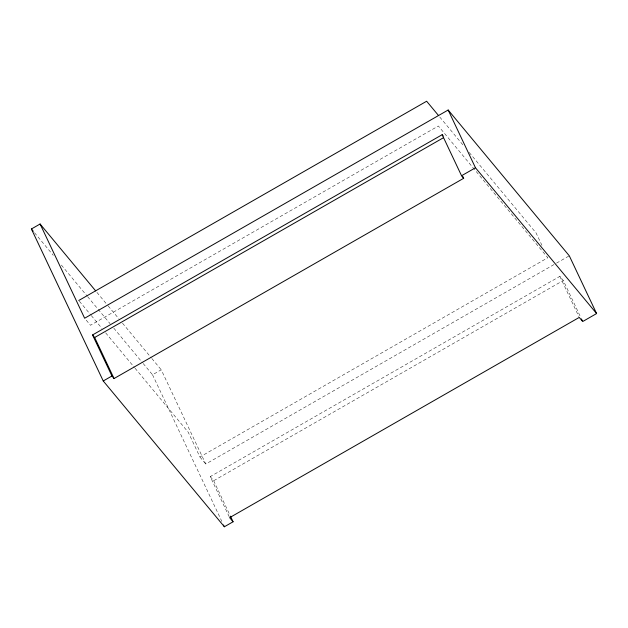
<?xml version="1.0" encoding="UTF-8"?>
<svg xmlns="http://www.w3.org/2000/svg" width="628" height="628" viewBox="0 0 628 628"><rect width="100%" height="100%" fill="white"/><g stroke="black" fill="none" stroke-linecap="round" stroke-linejoin="round"><path stroke-width="0.47" stroke-dasharray="3.14 2.35" d="M143.168 363.502L152.533 374.767L161.231 369.79L205.772 464.021L555.678 263.603M135.059 368.236L188.227 432.221L199.932 456.996L547.804 257.747L475.255 170.423M556.526 263.116L569.298 255.808M229.236 516.781L210.247 476.613L559.854 276.367L563.285 280.496L580.209 316.292M210.247 476.613L213.677 480.742L563.285 280.496M439.773 117.043L464.171 146.403M469.171 152.423L536.092 232.972L541.948 245.36M474.627 169.67L438.352 126.008L90.479 325.265L85.808 319.644M96.916 292.389L107.529 305.161M108.157 305.914L118.771 318.686M122.515 323.2L151.238 357.764M151.858 358.517L161.231 369.79M34.524 232.745L53.254 255.29M61.371 265.055L86.97 295.866M87.598 296.62L110.073 323.671M113.817 328.177L142.54 362.749M79.395 301.244L90.652 314.793M91.28 315.546L101.909 328.342M105.661 332.856L134.431 367.49M199.932 456.996L205.772 464.021M559.854 276.367L578.843 316.528M213.677 480.742L230.186 515.667M152.533 374.767L221.872 521.46"/><path stroke-width="0.94" d="M230.602 516.546L233.074 521.782L224.377 526.766L103.243 380.976L31.4 228.984L40.098 224.008L95.668 290.882M78.767 300.49L426.64 101.234L438.525 115.536M233.074 521.782L229.644 517.653L579.259 317.407L582.682 321.528L596.6 313.56L569.298 255.808L448.164 110.018L84.639 318.239L40.098 224.008M462.844 176.547L463.668 178.297L114.061 378.543L111.941 375.999L92.544 334.959L442.159 134.706L443.211 135.986M92.544 334.959L94.663 337.503L443.423 137.744M103.243 380.976L111.941 375.999M442.159 134.706L461.556 175.746L475.467 167.778L596.6 313.56M461.556 175.746L463.668 178.297M31.4 228.984L33.276 231.237M581.45 318.914L582.274 320.657M448.164 110.018L475.467 167.778M223.544 525L224.377 526.766M94.663 337.503L114.061 378.543"/></g></svg>
